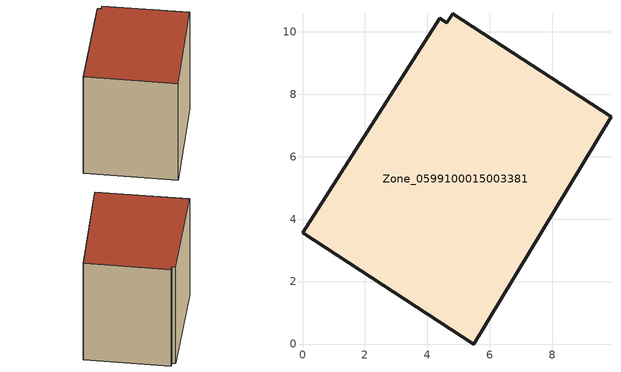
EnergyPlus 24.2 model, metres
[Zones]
Zone_0599100015003381
 floor ground (C_G): 4.81,10.57 9.88,7.27 5.48,0 0,3.56 4.4,10.43 4.62,10.29 z0.91
 wall outside (C_F): 0,3.56 5.48,0 9.88,7.27 4.81,10.57 4.62,10.29 4.4,10.43 0,3.56 z0.91:8.93
 roof outside (C_R): 9.88,7.27 4.81,10.57 4.62,10.29 4.4,10.43 0,3.56 5.48,0 z8.93
[BUILDING]
Pand.0599100015003381: North Axis=0; Terrain=City; Loads Convergence Tolerance Value=0.04; Temperature Convergence Tolerance Value=0.4; Solar Distribution=FullExterior; Maximum Number of Warmup Days=25; Minimum Number of Warmup Days=1
[Site:Location]
Rotterdam.The.Hague.AP_ZH_NLD Design_Conditions: Latitude=51.96; Longitude=4.45; Time Zone=1; Elevation=-4.5
[SITE:GROUNDTEMPERATURE:BUILDINGSURFACE]
18, 18, 18, 18, 18, 18, 18, 18, 18, 18, 18, 18
[MATERIAL] Thermal Absorptance=0.9; Solar Absorptance=0.7; Visible Absorptance=0.7
Name | Roughness | Thickness | Conductivity | Density | Specific Heat
G.TI.1965-1974 | MediumSmooth | 0.15 | 0.882353 | 540 | 1210
F.TI.1965-1974 | Rough | 0.3 | 0.697674 | 1920 | 840
R.TI.1965-1974 | MediumRough | 0.2 | 0.232558 | 1500 | 1000
[CONSTRUCTION]
C_G: G.TI.1965-1974
C_F: F.TI.1965-1974
C_R: R.TI.1965-1974
[ZONE]
Zone_0599100015003381: Type=1; Multiplier=1; Ceiling Height=Autocalculate; Volume=Autocalculate; Floor Area=autocalculate; Part of Total Floor Area=Yes
[ZONEINFILTRATION:DESIGNFLOWRATE]
Infil_Zone_0599100015003381: Zone or ZoneList or Space or SpaceList=Zone_0599100015003381; Schedule=AlwaysOn; Design Flow Rate Calculation Method=Flow/Area; Flow Rate per Floor Area=0.003; Constant Term Coefficient=1; Temperature Term Coefficient=0; Velocity Term Coefficient=0; Velocity Squared Term Coefficient=0
[HVACTEMPLATE:ZONE:IDEALLOADSAIRSYSTEM]
Zone_0599100015003381: Maximum Heating Supply Air Temperature=50; Minimum Cooling Supply Air Temperature=13; Maximum Heating Supply Air Humidity Ratio=0.0156; Minimum Cooling Supply Air Humidity Ratio=0.0077; Heating Limit=NoLimit; Cooling Limit=NoLimit; Dehumidification Control Type=ConstantSensibleHeatRatio; Cooling Sensible Heat Ratio=0.7; Dehumidification Setpoint=60; Humidification Control Type=None; Humidification Setpoint=30; Outdoor Air Method=None; Outdoor Air Flow Rate per Person=0.00944; Outdoor Air Flow Rate per Zone Floor Area=0; Outdoor Air Flow Rate per Zone=0; Demand Controlled Ventilation Type=None; Outdoor Air Economizer Type=NoEconomizer; Heat Recovery Type=None; Sensible Heat Recovery Effectiveness=0.7; Latent Heat Recovery Effectiveness=0.65
[ZONECONTROL:THERMOSTAT]
ThermostatControl_Zone_0599100015003381: Zone or ZoneList=Zone_0599100015003381; Control Type Schedule=DualSetpointControlType; Control 1=Thermostat_Zone_0599100015003381; Temperature Difference Between Cutout And Setpoint=0
[THERMOSTATSETPOINT:DUALSETPOINT]
Thermostat_Zone_0599100015003381: Heating Setpoint Temperature Schedule=HeatingSetpoint_Zone_0599100015003381; Cooling Setpoint Temperature Schedule=CoolingSetpoint_Zone_0599100015003381
[SCHEDULE:COMPACT]
HeatingSetpoint_Zone_0599100015003381: Through: 12/31, For: AllDays, Until: 24:00, 21
CoolingSetpoint_Zone_0599100015003381: Through: 12/31, For: AllDays, Until: 24:00, 24
DualSetpointControlType: Through: 12/31, For: AllDays, Until: 24:00, 4
AlwaysOn: Through: 12/31, For: AllDays, Until: 24:00, 1
